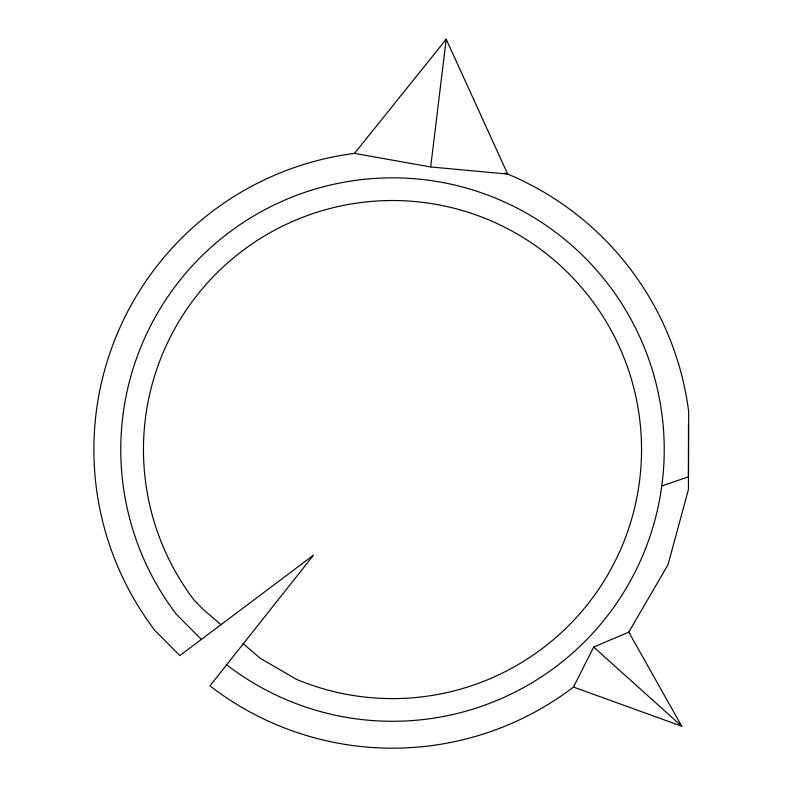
<?xml version="1.0" encoding="UTF-8"?>
<svg xmlns="http://www.w3.org/2000/svg" width="785" height="785" viewBox="0 0 785 785"><rect width="100%" height="100%" fill="white"/><g stroke="black" fill="none" stroke-linecap="round" stroke-linejoin="round"><path stroke-width="1.18" d="M504.166 173.112L507.689 174.074L430.671 166.96L446.204 39.25L354.516 153.389A298.604 298.604 0 0 0 154.988 630.561L179.853 655.593L313.617 555.083L209.929 685.864A298.604 298.604 0 0 0 573.492 687.071L681.763 726.233L628.795 632.141L667.996 564.758L688.425 489.536L688.681 411.575A298.604 298.604 0 0 0 507.689 174.074L446.204 39.25M573.492 687.071L593.676 647.046L628.795 632.141M661.794 485.935L688.465 476.848L688.465 424.793M354.516 153.389L430.671 166.96M221.007 624.674L203.511 609.68L194.415 600.515A249.041 249.041 0 0 1 318.406 211.803A249.041 249.041 0 0 1 641.266 461.266A249.041 249.041 0 0 1 296.426 679.329L260.188 658.242L243.095 643.602M593.676 647.046L681.763 726.233M201.362 639.432L176.37 614.272A271.738 271.738 0 0 1 334.577 184.082A271.738 271.738 0 0 1 657.594 509.269A271.738 271.738 0 0 1 226.365 664.591"/></g></svg>
